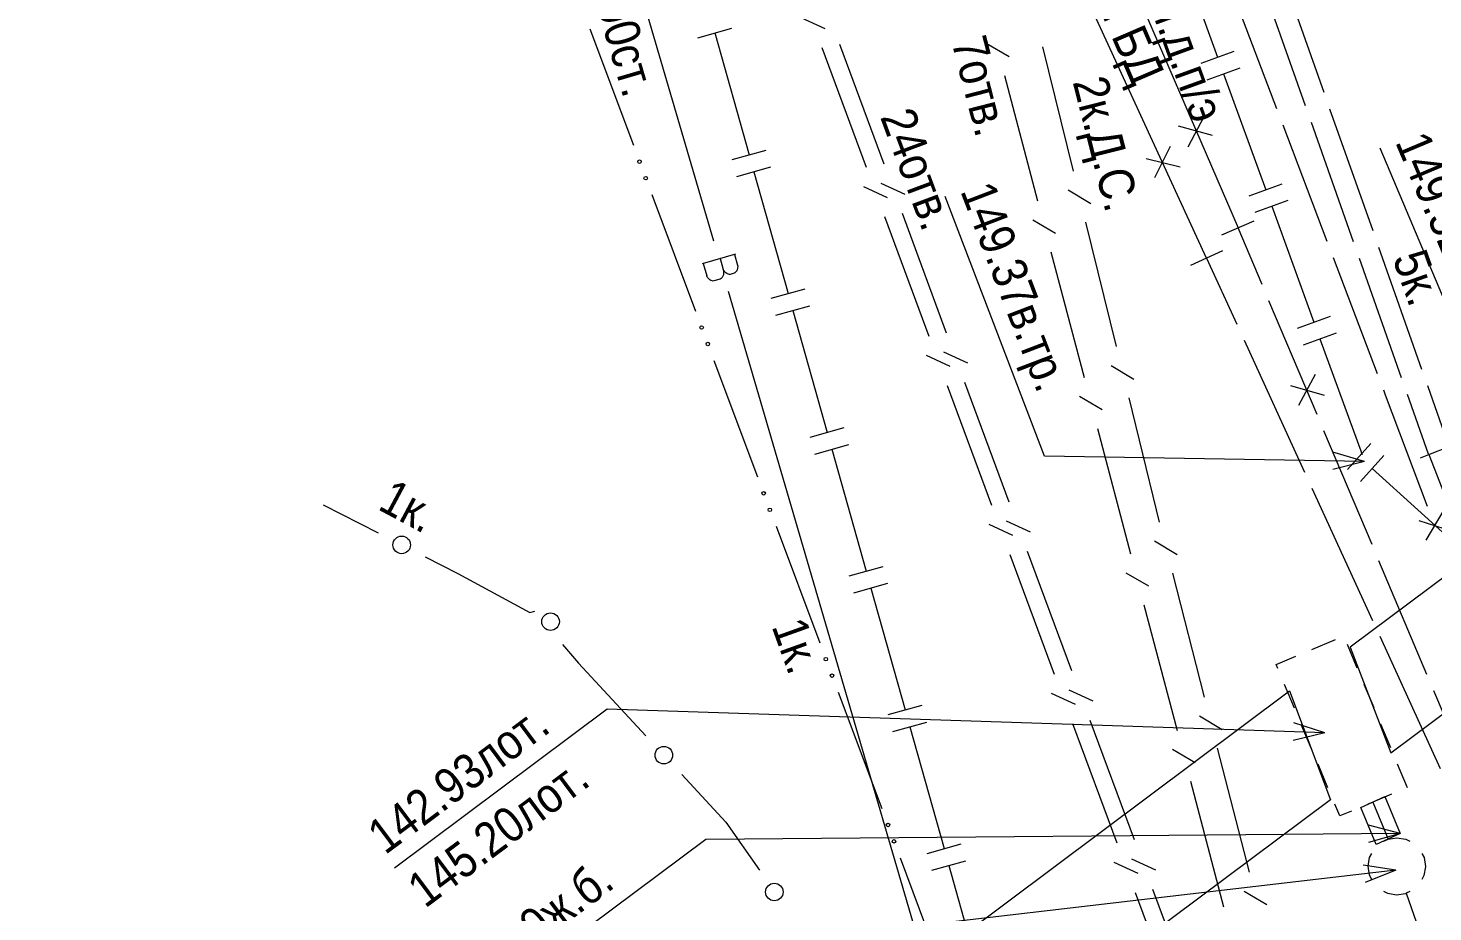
# Model space of a CAD drawing. Header units: metres. Extents: x 369 to 856, y 14070 to 14447.
# Drawn here: x 575.65 to 615.65, y 14284.32 to 14309.49 of the extents above; entities that cross this region are included whole.
import ezdxf
from ezdxf.enums import TextEntityAlignment as Align

# ---------------------------------------------------------------- set-up
doc = ezdxf.new("R2010")
doc.units = ezdxf.units.M
doc.header["$MEASUREMENT"] = 0
for name, color, linetype, lineweight in [('Водопровод', 7, 'Continuous', 25), ('Водосток', 7, 'Continuous', 25), ('Водосточный коллектор', 7, 'Continuous', 25), ('Газопровод', 7, 'Continuous', 25), ('Кабели', 7, 'Continuous', 25), ('Кабель связи', 7, 'Continuous', 25), ('Кабель электрический', 7, 'Continuous', 25), ('Канализация самотёчная', 7, 'Continuous', 25)]:
    doc.layers.add(name, color=color, linetype=linetype, lineweight=lineweight)
doc.styles.add('Style-RUSSIAN_1251', font='RUSSIAN_1251.shx')
doc.styles.add('Style-RUSSIAN_1251 I 0.00000', font='RUSSIAN_1251.shx')

# ---------------------------------------------------------------- blocks, each defined once
blk = doc.blocks.new('msdElementTypeLineString_323')
at = {"layer": 'Кабель электрический', "color": 252, "linetype": 'Continuous', "lineweight": 9}
for p, q in [((1.801, 43.628), (0.001, 43.532)), ((7.346, 25.407), (6.146, 28.808)), ((8.714, 21.535), (7.513, 24.936)), ((10.081, 17.662), (8.88, 21.063)), ((11.448, 13.79), (10.247, 17.191)), ((12.815, 9.917), (11.615, 13.318)), ((14.183, 6.045), (12.982, 9.446)), ((15.55, 2.172), (14.349, 5.573)), ((16.317, 0), (15.716, 1.701))]:
    blk.add_line(p, q, dxfattribs=at)
at = {"layer": 'Кабель электрический', "color": 252, "linetype": 'Continuous', "lineweight": 9, "flags": 128}
for points in [[(3.665, 40.818), (3.95, 41.543), (3.602, 42.292), (2.597, 43.67), (2.301, 43.655)], [(2.957, 36.91), (2.75, 37.325), (2.924, 38.932), (3.482, 40.353)], [(4.585, 33.142), (3.395, 36.033), (3.18, 36.463)], [(5.979, 29.28), (4.796, 32.63), (4.776, 32.68)]]:
    blk.add_lwpolyline(points, dxfattribs=at)
blk = doc.blocks.new('msdElementTypeLineString_324')
at = {"layer": 'Кабель электрический', "color": 252, "linetype": 'Continuous', "lineweight": 9}
for p, q in [((1.838, 44.046), (0, 43.949)), ((7.81, 25.856), (6.585, 29.326)), ((9.201, 21.914), (7.976, 25.384)), ((10.593, 17.973), (9.368, 21.443)), ((11.984, 14.032), (10.759, 17.502)), ((13.376, 10.09), (12.151, 13.56)), ((14.768, 6.149), (13.542, 9.619)), ((16.159, 2.207), (14.934, 5.677)), ((16.938, 0.001), (16.326, 1.736))]:
    blk.add_line(p, q, dxfattribs=at)
at = {"layer": 'Кабель электрический', "color": 252, "linetype": 'Continuous', "lineweight": 9, "flags": 128}
for points in [[(4.586, 41.518), (4.175, 42.403), (2.934, 44.105), (2.337, 44.073)], [(3.459, 37.567), (3.569, 38.575), (4.544, 41.057)], [(4.971, 33.718), (3.996, 36.084), (3.496, 37.087)], [(6.418, 29.797), (5.413, 32.645), (5.161, 33.255)]]:
    blk.add_lwpolyline(points, dxfattribs=at)
blk = doc.blocks.new('msdElementTypeMultiLine_30')
at = {"layer": 'Кабель электрический', "color": 252, "linetype": 'Continuous', "lineweight": 9}
for name, p in [('msdElementTypeLineString_324', (0, 0.207)), ('msdElementTypeLineString_323', (0.033, 0))]:
    blk.add_blockref(name, p, dxfattribs=at)
blk = doc.blocks.new('msdElementTypeLineString_327')
at = {"layer": 'Кабель электрический', "color": 252, "linetype": 'Continuous', "lineweight": 9}
for p, q in [((1.041, 44.572), (1.959, 44.968)), ((19.746, 1.302), (20.664, 1.698))]:
    blk.add_line(p, q, dxfattribs=at)
blk = doc.blocks.new('msdElementTypeLineString_328')
at = {"layer": 'Кабель электрический', "color": 252, "linetype": 'Continuous', "lineweight": 9}
for p, q in [((5.061, 43.798), (4.096, 44.058)), ((4.821, 44.348), (4.355, 43.462)), ((10.966, 30.14), (10, 30.4)), ((10.726, 30.69), (10.26, 29.804)), ((21.145, 6.585), (20.68, 5.7)), ((21.385, 6.035), (20.42, 6.296))]:
    blk.add_line(p, q, dxfattribs=at)
blk = doc.blocks.new('msdElementTypeMultiLine_32')
at = {"layer": 'Кабель электрический', "color": 252, "linetype": 'Continuous', "lineweight": 9, "flags": 128}
blk.add_lwpolyline([(3.407, 46.677), (22.112, 3.407)], dxfattribs=at)
at = {"layer": 'Кабель электрический', "color": 252, "linetype": 'Continuous', "lineweight": 9}
for name, p in [('msdElementTypeLineString_327', (1.907, 1.907)), ('msdElementTypeLineString_328', (0, 0))]:
    blk.add_blockref(name, p, dxfattribs=at)
blk = doc.blocks.new('msdElementTypeLineString_329')
at = {"layer": 'Кабель электрический', "color": 252, "linetype": 'Continuous', "lineweight": 9}
for p, q in [((1.954, 31.66), (1.046, 31.242)), ((15.735, 1.709), (14.827, 1.291))]:
    blk.add_line(p, q, dxfattribs=at)
blk = doc.blocks.new('msdElementTypeLineString_330')
at = {"layer": 'Кабель электрический', "color": 252, "linetype": 'Continuous', "lineweight": 9}
for p, q in [((4.447, 30.203), (4.892, 31.099)), ((4.194, 30.747), (5.166, 30.509)), ((11.475, 14.929), (11.92, 15.825)), ((11.222, 15.473), (12.193, 15.236)), ((15.72, 5.703), (16.165, 6.599)), ((15.467, 6.247), (16.439, 6.009))]:
    blk.add_line(p, q, dxfattribs=at)
blk = doc.blocks.new('msdElementTypeMultiLine_33')
at = {"layer": 'Кабель электрический', "color": 252, "linetype": 'Continuous', "lineweight": 9, "flags": 128}
blk.add_lwpolyline([(17.188, 3.407), (3.407, 33.358)], dxfattribs=at)
at = {"layer": 'Кабель электрический', "color": 252, "linetype": 'Continuous', "lineweight": 9}
for name, p in [('msdElementTypeLineString_329', (1.907, 1.907)), ('msdElementTypeLineString_330', (0, 0))]:
    blk.add_blockref(name, p, dxfattribs=at)
blk = doc.blocks.new('msdElementTypeLineString_331')
at = {"layer": 'Кабель электрический', "color": 252, "linetype": 'Continuous', "lineweight": 9}
for p, q in [((0, 25.356), (0.862, 23.475)), ((1.07, 23.021), (2.793, 19.26)), ((3.001, 18.805), (4.725, 15.044)), ((4.933, 14.59), (6.656, 10.829)), ((6.865, 10.374), (8.588, 6.613)), ((10.653, 1.91), (11.446, 0))]:
    blk.add_line(p, q, dxfattribs=at)
at = {"layer": 'Кабель электрический', "color": 252, "linetype": 'Continuous', "lineweight": 9, "flags": 128}
blk.add_lwpolyline([(8.796, 6.159), (9.777, 4.018), (10.461, 2.372)], dxfattribs=at)
blk = doc.blocks.new('msdElementTypeLineString_332')
at = {"layer": 'Кабель электрический', "color": 252, "linetype": 'Continuous', "lineweight": 9}
for p, q in [((8.882, 8.169), (7.911, 8.408)), ((8.63, 8.714), (8.184, 7.818)), ((11.677, 1.806), (11.198, 0.927)), ((11.909, 1.253), (10.947, 1.527))]:
    blk.add_line(p, q, dxfattribs=at)
blk = doc.blocks.new('msdElementTypeMultiLine_34')
at = {"layer": 'Кабель электрический', "color": 252, "linetype": 'Continuous', "lineweight": 9}
for name, p in [('msdElementTypeLineString_331', (0.407, 0.407)), ('msdElementTypeLineString_332', (0, 0))]:
    blk.add_blockref(name, p, dxfattribs=at)
blk = doc.blocks.new('msdElementTypeLineString_333')
at = {"layer": 'Кабель электрический', "color": 252, "linetype": 'Continuous', "lineweight": 9}
for p, q in [((0.685, 24.285), (0, 25.905)), ((2.25, 20.584), (0.88, 23.824)), ((3.814, 16.884), (2.444, 20.124)), ((5.379, 13.183), (4.009, 16.423)), ((6.944, 9.483), (5.574, 12.723)), ((8.509, 5.782), (7.139, 9.022)), ((10.073, 2.082), (8.703, 5.322)), ((10.953, 0.001), (10.268, 1.621))]:
    blk.add_line(p, q, dxfattribs=at)
blk = doc.blocks.new('msdElementTypeLineString_334')
at = {"layer": 'Кабель электрический', "color": 252, "linetype": 'Continuous', "lineweight": 9}
for p, q in [((2.135, 21.265), (2.608, 22.147)), ((1.9, 21.817), (2.863, 21.549))]:
    blk.add_line(p, q, dxfattribs=at)
blk = doc.blocks.new('msdElementTypeMultiLine_35')
at = {"layer": 'Кабель электрический', "color": 252, "linetype": 'Continuous', "lineweight": 9}
for name, p in [('msdElementTypeLineString_333', (0.407, 0.407)), ('msdElementTypeLineString_334', (0, 0))]:
    blk.add_blockref(name, p, dxfattribs=at)
blk = doc.blocks.new('msdElementTypeLine_105')
at = {"layer": 'Кабель электрический', "color": 252, "linetype": 'Continuous', "lineweight": 9}
for p, q in [((0.707, 0.353), (0.939, 0.444)), ((-0.107, 0.034), (0.125, 0.126)), ((0.125, 0.125), (0.707, 0.353))]:
    blk.add_line(p, q, dxfattribs=at)
blk = doc.blocks.new('msdElementTypeLine_106')
at = {"layer": 'Кабель электрический', "color": 252, "linetype": 'Continuous', "lineweight": 9}
for p, q in [((0.707, 0.353), (0.939, 0.444)), ((-0.107, 0.034), (0.125, 0.126)), ((0.125, 0.125), (0.707, 0.353))]:
    blk.add_line(p, q, dxfattribs=at)
blk = doc.blocks.new('msdElementTypeMultiLine_36')
at = {"layer": 'Кабель электрический', "color": 252, "linetype": 'Continuous', "lineweight": 9, "flags": 128}
for points in [[(0.125, 7.371), (2.96, 0.125)], [(0.707, 7.599), (3.542, 0.353)]]:
    blk.add_lwpolyline(points, dxfattribs=at)
at = {"layer": 'Кабель электрический', "color": 252, "linetype": 'Continuous', "lineweight": 9}
for name, p in [('msdElementTypeLine_106', (0, 7.246)), ('msdElementTypeLine_105', (2.835, 0))]:
    blk.add_blockref(name, p, dxfattribs=at)
blk = doc.blocks.new('msdElementTypeLineString_338')
at = {"layer": 'Кабель электрический', "color": 252, "linetype": 'Continuous', "lineweight": 9}
for p, q in [((17.457, 28.551), (16.203, 31.857)), ((18.889, 24.777), (17.635, 28.083)), ((20.321, 21.004), (19.067, 24.31))]:
    blk.add_line(p, q, dxfattribs=at)
at = {"layer": 'Кабель электрический', "color": 252, "linetype": 'Continuous', "lineweight": 9, "flags": 128}
blk.add_lwpolyline([(21.747, 17.228), (20.552, 20.396), (20.499, 20.536)], dxfattribs=at)
blk = doc.blocks.new('msdElementTypeLineString_339')
at = {"layer": 'Кабель электрический', "color": 252, "linetype": 'Continuous', "lineweight": 9}
for p, q in [((0.251, 75.192), (1.176, 74.812)), ((0.419, 74.616), (0.994, 75.436)), ((2.437, 68.491), (2.955, 69.347)), ((2.23, 69.054), (3.179, 68.737)), ((7.753, 54.035), (8.712, 53.754)), ((7.981, 53.48), (8.465, 54.355)), ((12.47, 42.117), (12.976, 42.981)), ((12.255, 42.677), (13.208, 42.374)), ((21.901, 17.239), (22.854, 16.933)), ((22.115, 16.678), (22.622, 17.541))]:
    blk.add_line(p, q, dxfattribs=at)
blk = doc.blocks.new('msdElementTypeMultiLine_40')
at = {"layer": 'Кабель электрический', "color": 252, "linetype": 'Continuous', "lineweight": 9}
for name, p in [('msdElementTypeLineString_338', (0.407, 0.407)), ('msdElementTypeLineString_339', (0, 0))]:
    blk.add_blockref(name, p, dxfattribs=at)
blk = doc.blocks.new('msdElementTypeShape_24')
at = {"layer": 'Водосток', "color": 252, "linetype": 'Continuous', "lineweight": 9}
for p, q in [((1.02, 4.743), (1.693, 5.026)), ((2.02, 4.892), (2.303, 4.219)), ((0.525, 3.067), (0.242, 3.74)), ((2.496, 3.758), (2.779, 3.085)), ((1, 1.932), (0.718, 2.606)), ((2.972, 2.624), (3.254, 1.95)), ((1.476, 0.798), (1.194, 1.471)), ((3.448, 1.489), (3.73, 0.816)), ((1.811, 0.001), (1.67, 0.337)), ((2.147, 0.142), (1.811, 0.001))]:
    blk.add_line(p, q, dxfattribs=at)
at = {"layer": 'Водосток', "color": 252, "linetype": 'Continuous', "lineweight": 9, "flags": 128}
for points in [[(0.049, 4.201), (0.001, 4.316), (0.559, 4.55)], [(3.282, 0.618), (2.756, 0.397), (2.608, 0.335)]]:
    blk.add_lwpolyline(points, dxfattribs=at)
blk = doc.blocks.new('msdElementTypeShape_25')
at = {"layer": 'Водосток', "color": 252, "linetype": 'Continuous', "lineweight": 9, "flags": 128}
for points in [[(0.445, 1.531), (0.566, 1.592), (0.818, 1.631), (1.069, 1.59), (1.186, 1.531)], [(0.1, 0.445), (0.038, 0.569), (0, 0.82), (0.041, 1.071), (0.1, 1.186)], [(1.531, 1.186), (1.591, 1.067), (1.631, 0.815)], [(1.631, 0.815), (1.631, 0.806), (1.588, 0.555), (1.531, 0.445)], [(1.186, 0.1), (1.083, 0.049), (1.06, 0.038), (0.808, 0), (0.557, 0.042), (0.445, 0.1)]]:
    blk.add_lwpolyline(points, dxfattribs=at)
blk = doc.blocks.new('msdElementTypeLineString_435')
at = {"layer": 'Кабель связи', "color": 252, "linetype": 'Continuous', "lineweight": 9}
for p, q in [((14.791, 97.454), (16.033, 94.137)), ((16.559, 92.732), (17.801, 89.415)), ((18.327, 88.01), (19.569, 84.693)), ((20.095, 83.288), (21.337, 79.971)), ((21.862, 78.566), (23.104, 75.249)), ((23.63, 73.844), (24.872, 70.527))]:
    blk.add_line(p, q, dxfattribs=at)
for centre in [(16.208, 93.668), (16.384, 93.2), (17.976, 88.947), (18.151, 88.478), (19.744, 84.225), (19.919, 83.756), (21.512, 79.503), (21.687, 79.034), (23.28, 74.781), (23.455, 74.313)]:
    blk.add_circle(centre, 0.05, dxfattribs=at)
blk = doc.blocks.new('msdElementTypeMultiLine_133')
at = {"layer": 'Кабель связи', "color": 252, "linetype": 'Continuous', "lineweight": 9}
blk.add_blockref('msdElementTypeLineString_435', (0, 0), dxfattribs=at)
blk = doc.blocks.new('msdElementTypeLineString_436')
at = {"layer": 'Кабель связи', "color": 252, "linetype": 'Continuous', "lineweight": 9}
for p, q in [((14.323, 96.327), (15.191, 92.786)), ((15.049, 92.252), (15.69, 91.864)), ((15.547, 91.329), (16.415, 87.789)), ((16.273, 87.254), (16.914, 86.866)), ((17.506, 82.256), (18.151, 81.874)), ((18.015, 81.339), (18.92, 77.807)), ((18.784, 77.272), (19.429, 76.89)), ((19.293, 76.354), (20.198, 72.823)), ((20.062, 72.287), (20.707, 71.905))]:
    blk.add_line(p, q, dxfattribs=at)
at = {"layer": 'Кабель связи', "color": 252, "linetype": 'Continuous', "lineweight": 9, "flags": 128}
blk.add_lwpolyline([(16.772, 86.332), (17.552, 83.145), (17.643, 82.792)], dxfattribs=at)
blk = doc.blocks.new('msdElementTypeMultiLine_134')
at = {"layer": 'Кабель связи', "color": 252, "linetype": 'Continuous', "lineweight": 9}
blk.add_blockref('msdElementTypeLineString_436', (0, 0), dxfattribs=at)
blk = doc.blocks.new('msdElementTypeMultiLine_143')
at = {"layer": 'Водосток', "color": 252, "linetype": 'Continuous', "lineweight": 9, "flags": 128}
blk.add_lwpolyline([(0, 1.056), (0.433, 0.001)], dxfattribs=at)
blk = doc.blocks.new('msdElementTypeLineString_457')
at = {"layer": 'Газопровод', "color": 252, "linetype": 'Continuous', "lineweight": 9}
for p, q in [((19.45, 34.339), (20.649, 31.037)), ((20.179, 30.867), (21.119, 31.208)), ((20.35, 30.397), (21.29, 30.738)), ((20.82, 30.567), (22.02, 27.266)), ((21.55, 27.095), (22.49, 27.437)), ((21.721, 26.625), (22.661, 26.967)), ((22.191, 26.796), (23.39, 23.495)), ((22.92, 23.324), (23.86, 23.666)), ((23.091, 22.854), (24.031, 23.196)), ((23.561, 23.025), (24.761, 19.724)), ((24.344, 19.299), (25.015, 20.04)), ((24.715, 18.963), (25.386, 19.704)), ((25.05, 19.334), (27.653, 16.975))]:
    blk.add_line(p, q, dxfattribs=at)
blk = doc.blocks.new('msdElementTypeMultiLine_154')
at = {"layer": 'Газопровод', "color": 252, "linetype": 'Continuous', "lineweight": 9}
blk.add_blockref('msdElementTypeLineString_457', (0, 0), dxfattribs=at)
blk = doc.blocks.new('msdElementTypeLineString_543')
at = {"layer": 'Кабель связи', "color": 252, "linetype": 'Continuous', "lineweight": 9}
for p, q in [((13.899, 30.832), (15.161, 27.428)), ((15.081, 26.881), (15.763, 26.568)), ((15.683, 26.021), (16.944, 22.617)), ((16.865, 22.07), (17.546, 21.757)), ((17.466, 21.21), (18.728, 17.806)), ((18.648, 17.259), (19.329, 16.947)), ((19.249, 16.4), (20.511, 12.996)), ((20.431, 12.449), (21.112, 12.136)), ((21.032, 11.589), (22.294, 8.185)), ((22.214, 7.638), (22.895, 7.325)), ((22.815, 6.778), (24.077, 3.374))]:
    blk.add_line(p, q, dxfattribs=at)
blk = doc.blocks.new('msdElementTypeLineString_544')
at = {"layer": 'Кабель связи', "color": 252, "linetype": 'Continuous', "lineweight": 9}
for p, q in [((13.298, 31.69), (13.979, 31.378)), ((13.899, 30.831), (15.161, 27.427)), ((15.081, 26.88), (15.762, 26.567)), ((15.683, 26.02), (16.944, 22.616)), ((16.864, 22.069), (17.546, 21.756)), ((17.466, 21.21), (18.727, 17.805)), ((18.648, 17.259), (19.329, 16.946)), ((19.249, 16.399), (20.511, 12.995)), ((20.431, 12.448), (21.112, 12.135)), ((21.032, 11.588), (22.294, 8.184)), ((22.214, 7.638), (22.895, 7.325)), ((22.815, 6.778), (24.077, 3.374))]:
    blk.add_line(p, q, dxfattribs=at)
blk = doc.blocks.new('msdElementTypeMultiLine_239')
at = {"layer": 'Кабель связи', "color": 252, "linetype": 'Continuous', "lineweight": 9}
for name, p in [('msdElementTypeLineString_544', (0, 0)), ('msdElementTypeLineString_543', (0.498, 0.094))]:
    blk.add_blockref(name, p, dxfattribs=at)
blk = doc.blocks.new('msdElementTypeLineString_579')
at = {"layer": 'Водосток', "color": 252, "linetype": 'Continuous', "lineweight": 9}
for p, q in [((0, 10.041), (1.495, 5.729)), ((1.986, 4.312), (3.481, 0))]:
    blk.add_line(p, q, dxfattribs=at)
blk = doc.blocks.new('msdElementTypeMultiLine_267')
at = {"layer": 'Водосток', "color": 252, "linetype": 'Continuous', "lineweight": 9, "flags": 128}
blk.add_lwpolyline([(2.722, 5.413), (2.631, 5.675), (2.616, 5.711), (2.6, 5.737), (2.575, 5.772), (2.546, 5.801), (2.517, 5.82), (2.481, 5.834), (2.444, 5.843), (2.416, 5.841), (2.388, 5.836), (1.835, 5.644), (1.813, 5.632), (1.796, 5.618), (1.776, 5.597), (1.764, 5.576), (1.75, 5.547), (1.739, 5.516), (1.737, 5.481), (1.736, 5.433), (1.744, 5.397), (1.846, 5.104)], dxfattribs=at)
at = {"layer": 'Водосток', "color": 252, "linetype": 'Continuous', "lineweight": 9}
blk.add_blockref('msdElementTypeLineString_579', (0.467, 0.467), dxfattribs=at)
blk = doc.blocks.new('msdElementTypeLineString_704')
at = {"layer": 'Кабель связи', "color": 252, "linetype": 'Continuous', "lineweight": 9}
for p, q in [((11.202, 33.118), (11.849, 32.741)), ((11.716, 32.204), (12.659, 28.629)), ((12.526, 28.093), (13.174, 27.715)), ((13.041, 27.179), (13.983, 23.604)), ((13.851, 23.068), (14.498, 22.69)), ((14.366, 22.154), (15.308, 18.579)), ((15.175, 18.042), (15.823, 17.665)), ((15.69, 17.128), (16.633, 13.554)), ((16.5, 13.017), (17.148, 12.64)), ((17.015, 12.103), (17.957, 8.528))]:
    blk.add_line(p, q, dxfattribs=at)
blk = doc.blocks.new('msdElementTypeMultiLine_345')
at = {"layer": 'Кабель связи', "color": 252, "linetype": 'Continuous', "lineweight": 9}
blk.add_blockref('msdElementTypeLineString_704', (0, 0), dxfattribs=at)
blk = doc.blocks.new('msdElementTypeLineString_707')
at = {"layer": 'Водопровод', "color": 252, "linetype": 'Continuous', "lineweight": 9}
for p, q in [((2.381, 75.767), (13.253, 38.603)), ((13.674, 37.164), (24.546, 0))]:
    blk.add_line(p, q, dxfattribs=at)
blk = doc.blocks.new('msdElementTypeLineString_708')
at = {"layer": 'Водопровод', "color": 252, "linetype": 'Continuous', "lineweight": 9}
for p, q in [((14.382, 38.723), (13.425, 38.443)), ((13.456, 38.452), (13.558, 38.104)), ((13.937, 38.593), (14.027, 38.284))]:
    blk.add_line(p, q, dxfattribs=at)
at = {"layer": 'Водопровод', "color": 252, "linetype": 'Continuous', "lineweight": 9, "flags": 128}
blk.add_lwpolyline([(14.347, 38.713), (14.437, 38.407), (14.44, 38.376), (14.436, 38.323), (14.422, 38.27), (14.413, 38.248), (14.4, 38.227), (14.381, 38.206), (14.356, 38.185), (14.343, 38.177), (14.231, 38.144), (14.208, 38.143), (14.176, 38.148), (14.152, 38.156), (14.128, 38.167), (14.1, 38.188), (14.072, 38.216), (14.051, 38.243), (14.027, 38.284), (14.034, 38.246), (14.04, 38.213), (14.04, 38.162), (14.032, 38.129), (14.022, 38.097), (14, 38.059), (13.971, 38.029), (13.944, 38.012), (13.761, 37.958), (13.742, 37.956), (13.714, 37.96), (13.679, 37.971), (13.643, 37.994), (13.618, 38.015), (13.585, 38.054), (13.568, 38.079), (13.558, 38.104)], dxfattribs=at)
blk = doc.blocks.new('msdElementTypeMultiLine_347')
at = {"layer": 'Водопровод', "color": 252, "linetype": 'Continuous', "lineweight": 9}
for name, p in [('msdElementTypeLineString_707', (0.5, 0.5)), ('msdElementTypeLineString_708', (0, 0))]:
    blk.add_blockref(name, p, dxfattribs=at)
blk = doc.blocks.new('msdElementTypeLineString_723')
at = {"layer": 'Водосток', "color": 252, "linetype": 'Continuous', "lineweight": 9}
for p, q in [((0, 23.828), (7.607, 12.536)), ((8.445, 11.292), (16.052, 0.001))]:
    blk.add_line(p, q, dxfattribs=at)
blk = doc.blocks.new('msdElementTypeMultiLine_357')
at = {"layer": 'Водосток', "color": 252, "linetype": 'Continuous', "lineweight": 9, "flags": 128}
blk.add_lwpolyline([(9.009, 12.44), (8.854, 12.671), (8.831, 12.702), (8.808, 12.723), (8.776, 12.75), (8.74, 12.771), (8.707, 12.782), (8.669, 12.786), (8.63, 12.785), (8.604, 12.776), (8.578, 12.764), (8.093, 12.437), (8.075, 12.419), (8.061, 12.402), (8.048, 12.377), (8.042, 12.353), (8.036, 12.321), (8.033, 12.289), (8.039, 12.254), (8.052, 12.207), (8.068, 12.174), (8.241, 11.918)], dxfattribs=at)
at = {"layer": 'Водосток', "color": 252, "linetype": 'Continuous', "lineweight": 9}
blk.add_blockref('msdElementTypeLineString_723', (0.467, 0.467), dxfattribs=at)
blk = doc.blocks.new('msdElementTypeLineString_920')
at = {"layer": 'Кабели', "color": 252, "linetype": 'Continuous', "lineweight": 9}
blk.add_line((72.793, 97.737), (74.361, 96.935), dxfattribs=at)
at = {"layer": 'Кабели', "color": 252, "linetype": 'Continuous', "lineweight": 9, "flags": 128}
for points in [[(75.696, 96.252), (76.63, 95.775), (78.676, 94.669), (78.817, 94.709)], [(79.607, 93.757), (80.058, 93.231), (81.98, 91.157)], [(82.999, 90.057), (84.259, 88.697), (85.21, 87.328)]]:
    blk.add_lwpolyline(points, dxfattribs=at)
at = {"layer": 'Кабели', "color": 252, "linetype": 'Continuous', "lineweight": 9}
for centre in [(75.029, 96.594), (79.266, 94.409), (82.49, 90.607), (85.638, 86.712)]:
    blk.add_circle(centre, 0.25, dxfattribs=at)
blk = doc.blocks.new('msdElementTypeMultiLine_513')
at = {"layer": 'Кабели', "color": 252, "linetype": 'Continuous', "lineweight": 9}
blk.add_blockref('msdElementTypeLineString_920', (0, 0), dxfattribs=at)
blk = doc.blocks.new('msdElementTypeLineString_1019')
at = {"layer": 'Канализация самотёчная', "color": 252, "linetype": 'Continuous', "lineweight": 9}
for p, q in [((0.001, 36.66), (13.467, 18.927)), ((14.375, 17.733), (27.841, 0))]:
    blk.add_line(p, q, dxfattribs=at)
blk = doc.blocks.new('msdElementTypeLineString_1020')
at = {"layer": 'Канализация самотёчная', "color": 252, "linetype": 'Continuous', "lineweight": 9}
for p, q in [((14.679, 19.305), (13.89, 18.706)), ((14.171, 18.92), (15.042, 18.827)), ((14.447, 18.89), (14.253, 18.228))]:
    blk.add_line(p, q, dxfattribs=at)
blk = doc.blocks.new('msdElementTypeMultiLine_583')
at = {"layer": 'Канализация самотёчная', "color": 252, "linetype": 'Continuous', "lineweight": 9}
for name, p in [('msdElementTypeLineString_1019', (0.506, 0.506)), ('msdElementTypeLineString_1020', (0, 0))]:
    blk.add_blockref(name, p, dxfattribs=at)
blk = doc.blocks.new('msdElementTypeLineString_1079')
at = {"layer": 'Газопровод', "color": 252, "linetype": 'Continuous', "lineweight": 9}
for p, q in [((8.414, 70.934), (9.377, 71.205)), ((8.896, 71.07), (9.871, 67.6)), ((9.389, 67.465), (10.352, 67.735)), ((9.525, 66.983), (10.487, 67.254)), ((10.006, 67.119), (10.981, 63.649)), ((10.5, 63.514), (11.462, 63.784)), ((10.635, 63.032), (11.598, 63.303)), ((11.116, 63.168), (12.091, 59.698)), ((11.61, 59.562), (12.573, 59.833)), ((11.745, 59.081), (12.708, 59.352)), ((12.227, 59.216), (13.202, 55.747)), ((12.72, 55.611), (13.683, 55.882)), ((12.856, 55.13), (13.818, 55.401)), ((13.337, 55.265), (14.312, 51.796)), ((13.831, 51.66), (14.793, 51.931)), ((13.966, 51.179), (14.929, 51.449)), ((14.447, 51.314), (15.422, 47.844)), ((14.941, 47.709), (15.904, 47.98)), ((15.076, 47.228), (16.039, 47.498)), ((15.558, 47.363), (16.533, 43.893))]:
    blk.add_line(p, q, dxfattribs=at)
blk = doc.blocks.new('msdElementTypeMultiLine_619')
at = {"layer": 'Газопровод', "color": 252, "linetype": 'Continuous', "lineweight": 9}
blk.add_blockref('msdElementTypeLineString_1079', (0, 0), dxfattribs=at)
blk = doc.blocks.new('DIMTXT_173')
at = {"layer": 'Газопровод', "color": 252, "linetype": 'Continuous', "lineweight": 9}
for q in [(-0.104, 0.928), (-0.568, 0.741)]:
    blk.add_line((0, 0), q, dxfattribs=at)
at = {"layer": 'Газопровод', "color": 252, "linetype": 'Continuous', "lineweight": 9, "flags": 128}
blk.add_lwpolyline([(0, 0), (-3.064, 7.605), (-6.139, 14.89)], dxfattribs=at)
at = {"layer": 'Газопровод', "color": 252, "linetype": 'Continuous', "lineweight": 9, "style": 'Style-RUSSIAN_1251', "width": 0.9}
blk.add_text('149.52в.тр.', height=1, rotation=292.8803, dxfattribs=at).set_placement((-4.803, 15.454), align=Align.TOP_LEFT)
blk = doc.blocks.new('DIMTXT_502')
at = {"layer": 'Газопровод', "color": 252, "linetype": 'Continuous', "lineweight": 9}
for q in [(-0.904, -0.235), (-0.896, 0.265)]:
    blk.add_line((0, 0), q, dxfattribs=at)
at = {"layer": 'Газопровод', "color": 252, "linetype": 'Continuous', "lineweight": 9, "flags": 128}
blk.add_lwpolyline([(0, 0), (-9.107, 0.148), (-11.934, 7.54)], dxfattribs=at)
at = {"layer": 'Газопровод', "color": 252, "linetype": 'Continuous', "lineweight": 9, "style": 'Style-RUSSIAN_1251', "width": 0.9}
blk.add_text('149.37в.тр.', height=1, rotation=290.9265, dxfattribs=at).set_placement((-10.579, 8.058), align=Align.TOP_LEFT)
blk = doc.blocks.new('DIMTXT_503')
at = {"layer": 'Водосточный коллектор', "color": 252, "linetype": 'Continuous', "lineweight": 9}
for q in [(-0.908, -0.22), (-0.891, 0.279)]:
    blk.add_line((0, 0), q, dxfattribs=at)
at = {"layer": 'Водосточный коллектор', "color": 252, "linetype": 'Continuous', "lineweight": 9, "flags": 128}
blk.add_lwpolyline([(0, 0), (-20.434, 0.668), (-26.488, -3.852)], dxfattribs=at)
at = {"layer": 'Водосточный коллектор', "color": 252, "linetype": 'Continuous', "lineweight": 9, "style": 'Style-RUSSIAN_1251', "width": 0.9}
for s, p in [('142.93лот.', (-27.355, -2.69)), ('145.20лот.', (-26.218, -4.213))]:
    blk.add_text(s, height=1, rotation=36.7457, dxfattribs=at).set_placement(p, align=Align.TOP_LEFT)
blk = doc.blocks.new('DIMTXT_504')
at = {"layer": 'Водосток', "color": 252, "linetype": 'Continuous', "lineweight": 9}
for q in [(-0.902, 0.242), (-0.898, -0.258)]:
    blk.add_line((0, 0), q, dxfattribs=at)
at = {"layer": 'Водосток', "color": 252, "linetype": 'Continuous', "lineweight": 9, "flags": 128}
blk.add_lwpolyline([(0, 0), (-19.766, -0.166), (-31.107, -8.634)], dxfattribs=at)
at = {"layer": 'Водосток', "color": 252, "linetype": 'Continuous', "lineweight": 9, "style": 'Style-RUSSIAN_1251', "width": 0.9}
blk.add_text('обойма 800x800ж.б.', height=1, rotation=36.7457, dxfattribs=at).set_placement((-31.975, -7.472), align=Align.TOP_LEFT)
blk = doc.blocks.new('DIMTXT_505')
at = {"layer": 'Водосток', "color": 252, "linetype": 'Continuous', "lineweight": 9}
for q in [(-0.923, 0.144), (-0.865, -0.353)]:
    blk.add_line((0, 0), q, dxfattribs=at)
at = {"layer": 'Водосток', "color": 252, "linetype": 'Continuous', "lineweight": 9, "flags": 128}
blk.add_lwpolyline([(0, 0), (-19.113, -2.229), (-25.173, -6.753)], dxfattribs=at)
at = {"layer": 'Водосток', "color": 252, "linetype": 'Continuous', "lineweight": 9, "style": 'Style-RUSSIAN_1251', "width": 0.9}
for s, p in [('148.85лот.', (-26.04, -5.591)), ('145.30лот.', (-24.903, -7.114))]:
    blk.add_text(s, height=1, rotation=36.7457, dxfattribs=at).set_placement(p, align=Align.TOP_LEFT)

msp = doc.modelspace()

# ---------------------------------------------------------------- linework, layer by layer
at = {"layer": 'Водосток', "color": 252, "linetype": 'Continuous', "lineweight": 9, "flags": 128}
msp.add_lwpolyline([(614.28, 14287.607), (614.713, 14286.552), (614.033, 14286.236), (613.6, 14287.291), (614.28, 14287.607)], dxfattribs=at)
at = {"layer": 'Водосточный коллектор', "color": 252, "linetype": 'Continuous', "lineweight": 9, "flags": 128}
for points in [[(630.794, 14304.908), (630.358, 14304.582), (613.297, 14291.855), (614.448, 14288.846), (631.918, 14301.878)], [(426.672, 14127.982), (459.014, 14161.833), (522.144, 14223.696), (522.51, 14223.97), (531.043, 14230.367), (611.564, 14290.612), (612.738, 14287.515), (527.933, 14224.182), (523.933, 14221.195), (485.726, 14183.56), (461.306, 14159.599), (440.531, 14137.701), (433.936, 14130.834), (428.004, 14124.65)]]:
    msp.add_lwpolyline(points, dxfattribs=at)

# ---------------------------------------------------------------- block references
at = {"layer": 'Водопровод', "color": 252, "linetype": 'Continuous', "lineweight": 9}
msp.add_blockref('msdElementTypeMultiLine_347', (581.416, 14264.329), dxfattribs=at)
at = {"layer": 'Водосток', "color": 252, "linetype": 'Continuous', "lineweight": 9}
for name, p in [('msdElementTypeMultiLine_357', (611.221, 14308.218)), ('msdElementTypeShape_24', (611.184, 14287.052)), ('msdElementTypeMultiLine_143', (613.94, 14286.393)), ('DIMTXT_504', (614.713, 14286.552)), ('msdElementTypeShape_25', (613.807, 14284.802)), ('DIMTXT_505', (614.59, 14285.51)), ('msdElementTypeMultiLine_267', (614.423, 14274.343))]:
    msp.add_blockref(name, p, dxfattribs=at)
at = {"layer": 'Водосточный коллектор', "color": 252, "linetype": 'Continuous', "lineweight": 9}
msp.add_blockref('DIMTXT_503', (612.576, 14289.421), dxfattribs=at)
at = {"layer": 'Газопровод', "color": 252, "linetype": 'Continuous', "lineweight": 9}
for name, p in [('msdElementTypeMultiLine_154', (588.87, 14277.617)), ('msdElementTypeMultiLine_619', (586.311, 14238.278)), ('DIMTXT_173', (620.29, 14291.18)), ('DIMTXT_502', (613.7, 14297.15))]:
    msp.add_blockref(name, p, dxfattribs=at)
at = {"layer": 'Кабели', "color": 252, "linetype": 'Continuous', "lineweight": 9}
msp.add_blockref('msdElementTypeMultiLine_513', (511.263, 14198.177), dxfattribs=at)
at = {"layer": 'Кабель связи', "color": 252, "linetype": 'Continuous', "lineweight": 9}
for name, p in [('msdElementTypeMultiLine_134', (590.216, 14212.628)), ('msdElementTypeMultiLine_345', (591.733, 14275.936)), ('msdElementTypeMultiLine_133', (576.854, 14212.015)), ('msdElementTypeMultiLine_239', (584.354, 14278.1))]:
    msp.add_blockref(name, p, dxfattribs=at)
at = {"layer": 'Кабель электрический', "color": 252, "linetype": 'Continuous', "lineweight": 9}
for name, p in [('msdElementTypeMultiLine_40', (593.343, 14278.23)), ('msdElementTypeMultiLine_32', (587.989, 14300.394)), ('msdElementTypeMultiLine_30', (599.176, 14297.353)), ('msdElementTypeMultiLine_33', (592.015, 14299.528)), ('msdElementTypeMultiLine_35', (609.694, 14277.489)), ('msdElementTypeMultiLine_34', (608.796, 14277.172)), ('msdElementTypeMultiLine_36', (615.404, 14289.972))]:
    msp.add_blockref(name, p, dxfattribs=at)
at = {"layer": 'Канализация самотёчная', "color": 252, "linetype": 'Continuous', "lineweight": 9}
msp.add_blockref('msdElementTypeMultiLine_583', (605.931, 14295.005), dxfattribs=at)

# ---------------------------------------------------------------- texts
at = {"layer": 'Водопровод', "color": 252, "linetype": 'Continuous', "lineweight": 9, "style": 'Style-RUSSIAN_1251', "width": 0.899998}
msp.add_text('d=200ст.', height=1, rotation=286.3065, dxfattribs=at).set_placement((591.249, 14312.126))
at = {"layer": 'Газопровод', "color": 252, "linetype": 'Continuous', "lineweight": 9, "style": 'Style-RUSSIAN_1251 I 0.00000', "width": 0.9}
msp.add_text('d=315н.д.п/э  ', height=1, rotation=289.9708, dxfattribs=at).set_placement((606.422, 14313.31))
at = {"layer": 'Кабели', "color": 252, "linetype": 'Continuous', "lineweight": 9, "style": 'Style-RUSSIAN_1251', "width": 0.899998}
msp.add_text('1к.', height=1, rotation=331.8603, dxfattribs=at).set_placement((585.577, 14295.8))
at = {"layer": 'Кабель связи', "color": 252, "linetype": 'Continuous', "lineweight": 9, "style": 'Style-RUSSIAN_1251', "width": 0.899998}
for s, rotation, p in [('7отв.', 284.4145, (601.939, 14309.103)), ('2к.Д.С.', 284.2127, (605.39, 14307.957)), ('24отв.', 290.4101, (599.905, 14306.958)), ('1к.', 289.696, (596.816, 14292.455))]:
    msp.add_text(s, height=1, rotation=rotation, dxfattribs=at).set_placement(p)
at = {"layer": 'Кабель электрический', "color": 252, "linetype": 'Continuous', "lineweight": 9, "style": 'Style-RUSSIAN_1251', "width": 0.899998}
for s, rotation, p in [('3тр. БД', 293.265, (605.473, 14311.615)), ('5к.', 289.5612, (614.491, 14302.936))]:
    msp.add_text(s, height=1, rotation=rotation, dxfattribs=at).set_placement(p)

doc.saveas('drawing.dxf')
